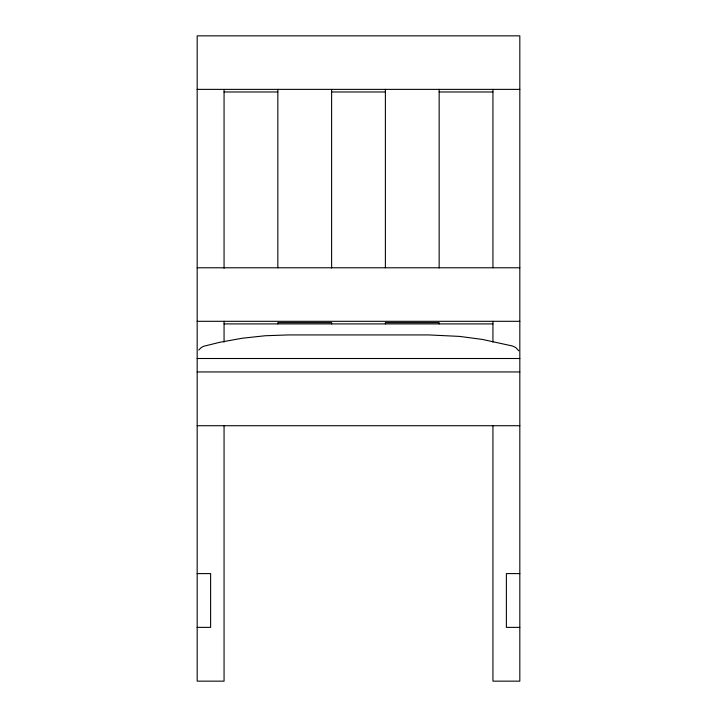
<?xml version="1.0" encoding="UTF-8"?>
<svg xmlns="http://www.w3.org/2000/svg" width="717" height="717" viewBox="0 0 717 717"><rect width="100%" height="100%" fill="white"/><g stroke="black" fill="none" stroke-linecap="round" stroke-linejoin="round"><path stroke-width="1.08" d="M198.743 350.048L201.307 347.512L203.718 346.266L219.527 342.35L242.229 338.236L265.165 335.753L288.225 334.929L428.775 334.929L459.498 336.398L482.371 339.428L512.422 345.997L515.693 347.512L518.749 350.801M197.175 89.374L519.825 89.374M224.062 91.973L277.837 91.973M331.613 91.973L385.387 91.973M439.163 91.973L492.938 91.973M197.175 267.782L519.825 267.782M197.175 321.306L519.825 321.306M224.062 323.905L492.938 323.905M197.175 358.5L519.825 358.5M197.175 371.944L519.825 371.944M197.175 425.719L519.825 425.719M197.175 573.6L210.619 573.6L210.619 627.375L197.175 627.375M519.825 573.6L506.381 573.6L506.381 627.375L519.825 627.375M492.938 89.374L492.938 267.782M492.938 321.306L492.938 342.09M492.938 425.719L492.938 681.15L519.825 681.15L519.825 35.85L197.175 35.85L197.175 681.15L224.062 681.15L224.062 425.719M439.163 89.374L439.163 267.934M439.163 323.905L439.163 322.605L385.387 322.605L385.387 323.905M385.387 89.374L385.387 267.782M331.613 89.374L331.613 267.934M331.613 323.905L331.613 322.605L277.837 322.605L277.837 323.905M277.837 89.374L277.837 267.782M224.062 89.374L224.062 268.275M224.062 321.306L224.062 342.126"/></g></svg>
